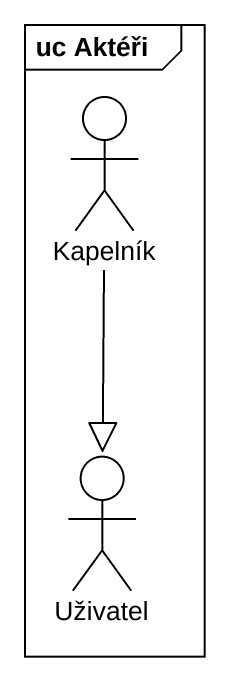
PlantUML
@startuml
mainframe uc Aktéři
actor Kapelník
actor Uživatel
Kapelník --|> Uživatel
@enduml
